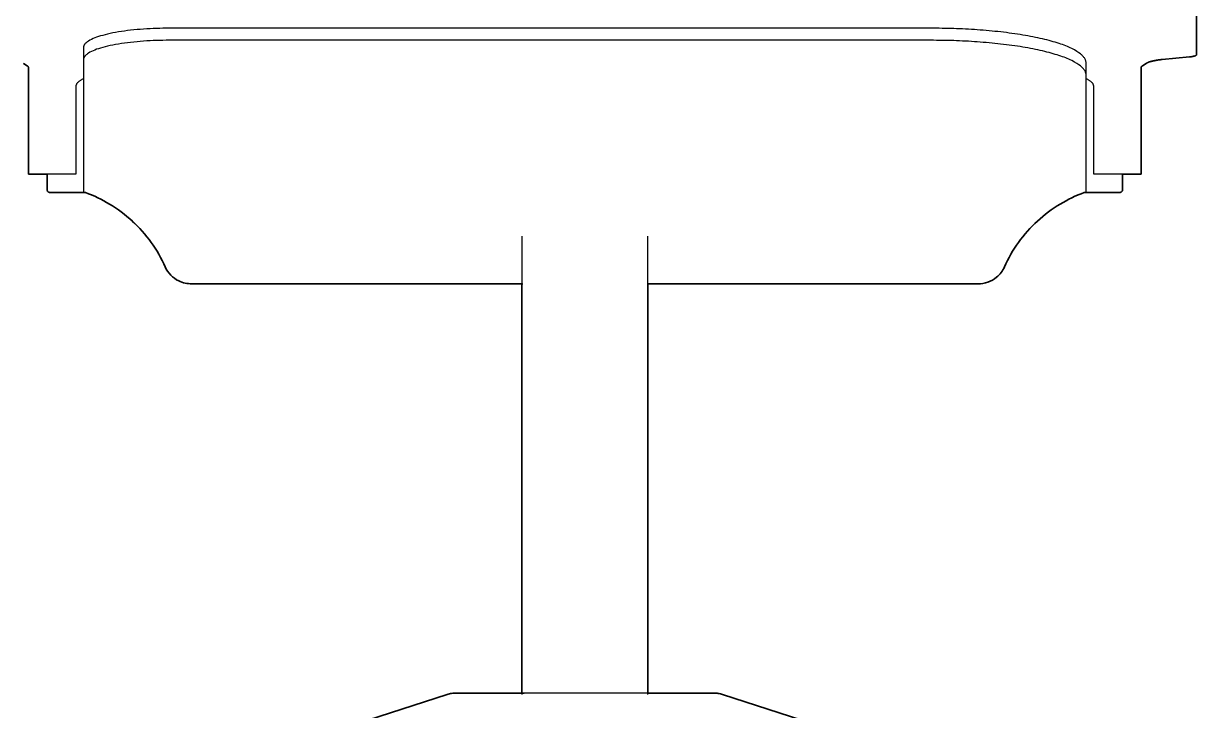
# Model space of a CAD drawing. Header units: millimetres. Extents: x 0 to 2114, y 0 to 2343.
# Drawn here: x 346.3 to 607.1, y 210.1 to 362.8 of the extents above; entities that cross this region are included whole.
import ezdxf

# ---------------------------------------------------------------- set-up
doc = ezdxf.new("R2010")
doc.units = ezdxf.units.MM
doc.layers.add('Blocks', color=7, linetype='Continuous')
doc.layers.add('Blocks$Inner', color=7, linetype='Continuous', lineweight=25, true_color=0x007f00)
doc.layers.add('Blocks$Outline', color=7, linetype='Continuous', lineweight=35, true_color=0xff3f3f)

# ---------------------------------------------------------------- blocks, each defined once
blk = doc.blocks.new('Mirra 2 Office Chair Back')
at = {"layer": 'Blocks$Inner'}
for p, q in [((605.57, 355.35), (599.47, 354.77)), ((347.12, 353.37), (346.31, 353.91)), ((595.93, 353.91), (595.12, 353.37)), ((457.13, 315.52), (457.13, 213.67)), ((485.11, 213.67), (485.11, 315.52)), ((485.11, 304.92), (558.52, 304.92))]:
    blk.add_line(p, q, dxfattribs=at)
for points in [[(607.12, 401.39), (607.12, 372.31), (607.12, 364.93), (607.12, 355.87)], [(548.02, 361.73), (471.12, 361.73), (378.72, 361.73)], [(359.67, 357.44), (359.67, 354.76), (359.67, 338.84)], [(548.02, 359.05), (471.12, 359.05), (378.72, 359.05)], [(357.97, 348.85), (357.97, 329.29), (347.46, 329.29), (347.46, 352.91)], [(582.58, 338.84), (582.58, 351.27), (582.58, 353.96)], [(594.78, 352.91), (594.78, 329.29), (584.27, 329.29), (584.27, 348.85)], [(360.08, 325.23), (353, 325.23), (352.2, 325.23), (352.17, 325.23), (352.15, 325.23), (352.12, 325.24), (352.1, 325.24), (352.07, 325.25), (352.05, 325.25), (352.02, 325.26), (352, 325.26), (351.97, 325.27), (351.95, 325.28), (351.93, 325.29), (351.9, 325.3), (351.88, 325.32), (351.86, 325.33), (351.84, 325.34), (351.82, 325.36), (351.8, 325.37), (351.78, 325.39), (351.76, 325.41), (351.74, 325.43), (351.73, 325.44), (351.71, 325.46), (351.69, 325.48), (351.68, 325.5), (351.66, 325.52), (351.65, 325.55), (351.64, 325.57), (351.63, 325.59), (351.62, 325.61), (351.61, 325.64), (351.6, 325.66), (351.59, 325.69), (351.58, 325.71), (351.58, 325.73), (351.57, 325.76), (351.57, 325.78), (351.57, 325.81), (351.56, 325.84), (351.56, 325.88), (351.56, 325.92), (351.56, 325.99), (351.56, 326.1), (351.56, 326.23), (351.56, 326.39), (351.56, 326.58), (351.56, 326.8), (351.56, 327.05), (351.56, 327.33), (351.56, 327.64), (351.56, 327.97), (351.56, 328.33), (351.56, 328.72), (351.56, 329.29)], [(582.17, 325.23), (589.25, 325.23), (590.05, 325.23), (590.08, 325.23), (590.1, 325.24), (590.13, 325.24), (590.16, 325.24), (590.18, 325.25), (590.2, 325.25), (590.23, 325.26), (590.25, 325.27), (590.28, 325.28), (590.3, 325.29), (590.32, 325.3), (590.35, 325.31), (590.37, 325.32), (590.39, 325.33), (590.41, 325.35), (590.43, 325.36), (590.45, 325.38), (590.47, 325.39), (590.49, 325.41), (590.51, 325.43), (590.52, 325.45), (590.54, 325.47), (590.56, 325.49), (590.57, 325.51), (590.59, 325.53), (590.6, 325.55), (590.61, 325.57), (590.62, 325.6), (590.63, 325.62), (590.64, 325.64), (590.65, 325.67), (590.66, 325.69), (590.66, 325.72), (590.67, 325.74), (590.67, 325.77), (590.68, 325.79), (590.68, 325.82), (590.68, 325.84), (590.68, 325.88), (590.68, 325.92), (590.68, 325.99), (590.68, 326.1), (590.68, 326.23), (590.68, 326.39), (590.68, 326.58), (590.68, 326.8), (590.68, 327.05), (590.68, 327.33), (590.68, 327.64), (590.68, 327.97), (590.68, 328.33), (590.68, 328.72), (590.68, 329.29)], [(383.72, 304.92), (457.33, 304.92)], [(407.77, 203.03), (440.52, 213.67), (440.76, 213.75), (441.01, 213.81), (441.26, 213.86), (441.51, 213.91), (441.76, 213.94), (442.01, 213.97), (442.27, 213.98), (442.48, 213.98), (442.51, 213.98), (442.58, 213.98), (442.69, 213.98), (442.85, 213.98), (443.05, 213.98), (443.3, 213.98), (443.6, 213.98), (443.94, 213.98), (444.32, 213.98), (444.74, 213.98), (445.21, 213.98), (445.72, 213.98), (446.27, 213.98), (446.86, 213.98), (447.49, 213.98), (448.15, 213.98), (448.85, 213.98), (449.59, 213.98), (450.36, 213.98), (451.17, 213.98), (452.01, 213.98), (452.88, 213.98), (453.77, 213.98), (454.7, 213.98), (455.65, 213.98), (456.63, 213.98), (457.62, 213.98)], [(499.76, 213.98), (499.74, 213.98), (499.67, 213.98), (499.56, 213.98), (499.4, 213.98), (499.19, 213.98), (498.94, 213.98), (498.65, 213.98), (498.31, 213.98), (497.93, 213.98), (497.5, 213.98), (497.03, 213.98), (496.53, 213.98), (495.98, 213.98), (495.39, 213.98), (494.76, 213.98), (494.09, 213.98), (493.39, 213.98), (492.65, 213.98), (491.88, 213.98), (491.08, 213.98), (490.24, 213.98), (489.37, 213.98), (488.47, 213.98), (487.55, 213.98), (486.6, 213.98), (485.62, 213.98), (484.62, 213.98), (483.6, 213.98), (482.56, 213.98), (481.5, 213.98), (480.42, 213.98), (479.33, 213.98), (478.23, 213.98), (477.12, 213.98), (475.99, 213.98), (474.86, 213.98), (473.72, 213.98), (472.58, 213.98), (471.43, 213.98), (471.12, 213.98), (469.98, 213.98), (468.83, 213.98), (467.69, 213.98), (466.56, 213.98), (465.43, 213.98), (464.32, 213.98), (463.21, 213.98), (462.11, 213.98), (461.03, 213.98), (459.97, 213.98), (458.92, 213.98), (457.9, 213.98), (456.89, 213.98), (455.91, 213.98), (454.95, 213.98), (454.02, 213.98), (453.11, 213.98), (452.24, 213.98), (451.39, 213.98), (450.58, 213.98), (449.8, 213.98), (449.05, 213.98), (448.34, 213.98), (447.66, 213.98), (447.02, 213.98), (446.42, 213.98), (445.86, 213.98), (445.34, 213.98), (444.87, 213.98), (444.43, 213.98), (444.04, 213.98), (443.69, 213.98), (443.38, 213.98), (443.12, 213.98), (442.9, 213.98), (442.73, 213.98), (442.6, 213.98), (442.52, 213.98), (442.49, 213.98)], [(485.35, 213.98), (486.34, 213.98), (487.29, 213.98), (488.23, 213.98), (489.13, 213.98), (490.01, 213.98), (490.85, 213.98), (491.67, 213.98), (492.45, 213.98), (493.2, 213.98), (493.91, 213.98), (494.58, 213.98), (495.22, 213.98), (495.82, 213.98), (496.38, 213.98), (496.9, 213.98), (497.38, 213.98), (497.82, 213.98), (498.21, 213.98), (498.56, 213.98), (498.87, 213.98), (499.13, 213.98), (499.35, 213.98), (499.52, 213.98), (499.64, 213.98), (499.73, 213.98), (499.76, 213.98), (500.02, 213.98), (500.27, 213.96), (500.52, 213.94), (500.77, 213.9), (501.02, 213.86), (501.27, 213.8), (501.52, 213.74), (501.72, 213.67), (534.47, 203.03)]]:
    blk.add_lwpolyline(points, dxfattribs=at)
for points, weights in [([(378.72, 361.73), (359.67, 361.73), (359.67, 357.44)], [1, 0.707106781187, 1]), ([(582.58, 353.96), (582.58, 361.73), (548.02, 361.73)], [1, 0.707106781187, 1]), ([(378.72, 359.05), (359.67, 359.05), (359.67, 354.76)], [1, 0.707106781187, 1]), ([(582.58, 351.27), (582.58, 359.05), (548.02, 359.05)], [1, 0.707106781187, 1]), ([(599.47, 354.77), (596.85, 354.52), (595.93, 353.91)], [0.886049381938, 0.814797873869, 0.899774170893]), ([(607.12, 355.87), (607.12, 355.49), (605.57, 355.35)], [1, 0.78456840852, 0.886049381938]), ([(347.46, 352.91), (347.46, 353.15), (347.12, 353.37)], [1, 0.935826573096, 0.899774170894]), ([(595.12, 353.37), (594.78, 353.15), (594.78, 352.91)], [0.899774170894, 0.935826573096, 1]), ([(359.6, 350.46), (357.97, 349.69), (357.97, 348.85)], [0.878406213585, 0.913882584698, 1]), ([(584.27, 348.85), (584.27, 349.69), (582.65, 350.46)], [1, 0.913882584698, 0.878406213585])]:
    blk.add_rational_spline(points, weights, degree=2, dxfattribs=at)
for points in [[(359.67, 338.84), (359.67, 338.25), (359.67, 337.04), (359.67, 335.75), (359.67, 335.08)], [(582.58, 335.08), (582.58, 335.75), (582.58, 337.04), (582.58, 338.25), (582.58, 338.84)], [(359.67, 335.08), (359.67, 333.5), (359.67, 330.31), (359.67, 327.04), (359.67, 325.38)], [(582.58, 325.38), (582.58, 327.04), (582.58, 330.31), (582.58, 333.5), (582.58, 335.08)], [(359.67, 325.38), (361.7, 324.65), (365.53, 322.85), (370.67, 319.02), (374.89, 314.25), (376.97, 310.62), (377.83, 308.68)], [(564.42, 308.68), (565.28, 310.62), (567.35, 314.25), (571.58, 319.02), (576.71, 322.85), (580.54, 324.65), (582.58, 325.38)]]:
    blk.add_open_spline(points, degree=3, dxfattribs=at)
for points, knots in [([(377.83, 308.68), (378.13, 308), (378.95, 306.79), (380.99, 305.31), (382.71, 304.92), (383.72, 304.92)], [213.162045, 213.162045, 213.162045, 213.162045, 213.462045, 213.762045, 214.162045, 214.162045, 214.162045, 214.162045]), ([(558.52, 304.92), (559.28, 304.92), (560.75, 305.17), (562.96, 306.4), (564.02, 307.78), (564.42, 308.68)], [0, 0, 0, 0, 0.3, 0.6, 1, 1, 1, 1])]:
    blk.add_open_spline(points, degree=3, knots=knots, dxfattribs=at)
at = {"layer": 'Blocks$Outline'}
for points in [[(607.12, 355.87), (607.12, 364.93)], [(599.47, 354.77), (605.57, 355.35)], [(346.31, 353.91), (347.12, 353.37)], [(347.46, 352.91), (347.46, 329.29)], [(594.78, 329.29), (594.78, 352.91)], [(595.12, 353.37), (595.93, 353.91)], [(347.46, 329.29), (351.56, 329.29)], [(351.56, 329.29), (351.56, 328.72)], [(351.56, 328.72), (351.56, 328.33)], [(590.68, 328.72), (590.68, 329.29)], [(590.68, 329.29), (594.78, 329.29)], [(590.68, 328.33), (590.68, 328.72)], [(351.56, 328.33), (351.56, 327.97)], [(351.56, 327.97), (351.56, 327.64)], [(351.56, 327.64), (351.56, 327.33)], [(351.56, 327.33), (351.56, 327.05)], [(351.56, 327.05), (351.56, 326.8)], [(351.56, 326.8), (351.56, 326.58)], [(351.56, 326.58), (351.56, 326.39)], [(351.56, 326.39), (351.56, 326.23)], [(351.56, 326.23), (351.56, 326.1)], [(351.56, 326.1), (351.56, 325.99)], [(590.68, 327.97), (590.68, 328.33)], [(590.68, 327.64), (590.68, 327.97)], [(590.68, 327.33), (590.68, 327.64)], [(590.68, 327.05), (590.68, 327.33)], [(590.68, 326.8), (590.68, 327.05)], [(590.68, 326.58), (590.68, 326.8)], [(590.68, 326.39), (590.68, 326.58)], [(590.68, 326.23), (590.68, 326.39)], [(590.68, 326.1), (590.68, 326.23)], [(590.68, 325.99), (590.68, 326.1)], [(351.56, 325.99), (351.56, 325.92)], [(351.56, 325.92), (351.56, 325.88)], [(351.56, 325.88), (351.56, 325.84)], [(351.56, 325.84), (351.57, 325.81)], [(351.57, 325.81), (351.57, 325.78)], [(351.57, 325.78), (351.57, 325.76)], [(351.57, 325.76), (351.58, 325.73)], [(351.58, 325.73), (351.58, 325.71)], [(351.58, 325.71), (351.59, 325.69)], [(351.59, 325.69), (351.6, 325.66)], [(351.6, 325.66), (351.61, 325.64)], [(351.61, 325.64), (351.62, 325.61)], [(351.62, 325.61), (351.63, 325.59)], [(351.63, 325.59), (351.64, 325.57)], [(351.64, 325.57), (351.65, 325.55)], [(351.65, 325.55), (351.66, 325.52)], [(351.66, 325.52), (351.68, 325.5)], [(351.68, 325.5), (351.69, 325.48)], [(351.69, 325.48), (351.71, 325.46)], [(351.71, 325.46), (351.73, 325.44)], [(351.73, 325.44), (351.74, 325.43)], [(351.74, 325.43), (351.76, 325.41)], [(351.76, 325.41), (351.78, 325.39)], [(351.78, 325.39), (351.8, 325.37)], [(351.8, 325.37), (351.82, 325.36)], [(351.82, 325.36), (351.84, 325.34)], [(351.84, 325.34), (351.86, 325.33)], [(351.86, 325.33), (351.88, 325.32)], [(351.88, 325.32), (351.9, 325.3)], [(351.9, 325.3), (351.93, 325.29)], [(351.93, 325.29), (351.95, 325.28)], [(351.95, 325.28), (351.97, 325.27)], [(351.97, 325.27), (352, 325.26)], [(352, 325.26), (352.02, 325.26)], [(352.02, 325.26), (352.05, 325.25)], [(352.05, 325.25), (352.07, 325.25)], [(352.07, 325.25), (352.1, 325.24)], [(352.1, 325.24), (352.12, 325.24)], [(352.12, 325.24), (352.15, 325.23)], [(352.15, 325.23), (352.17, 325.23)], [(352.17, 325.23), (352.2, 325.23)], [(352.2, 325.23), (353, 325.23)], [(353, 325.23), (360.08, 325.23)], [(582.17, 325.23), (589.25, 325.23)], [(589.25, 325.23), (590.05, 325.23)], [(590.05, 325.23), (590.08, 325.23)], [(590.08, 325.23), (590.1, 325.24)], [(590.1, 325.24), (590.13, 325.24)], [(590.13, 325.24), (590.16, 325.24)], [(590.16, 325.24), (590.18, 325.25)], [(590.18, 325.25), (590.2, 325.25)], [(590.2, 325.25), (590.23, 325.26)], [(590.23, 325.26), (590.25, 325.27)], [(590.25, 325.27), (590.28, 325.28)], [(590.28, 325.28), (590.3, 325.29)], [(590.3, 325.29), (590.32, 325.3)], [(590.32, 325.3), (590.35, 325.31)], [(590.35, 325.31), (590.37, 325.32)], [(590.37, 325.32), (590.39, 325.33)], [(590.39, 325.33), (590.41, 325.35)], [(590.41, 325.35), (590.43, 325.36)], [(590.43, 325.36), (590.45, 325.38)], [(590.45, 325.38), (590.47, 325.39)], [(590.47, 325.39), (590.49, 325.41)], [(590.49, 325.41), (590.51, 325.43)], [(590.51, 325.43), (590.52, 325.45)], [(590.52, 325.45), (590.54, 325.47)], [(590.54, 325.47), (590.56, 325.49)], [(590.56, 325.49), (590.57, 325.51)], [(590.57, 325.51), (590.59, 325.53)], [(590.59, 325.53), (590.6, 325.55)], [(590.6, 325.55), (590.61, 325.57)], [(590.61, 325.57), (590.62, 325.6)], [(590.62, 325.6), (590.63, 325.62)], [(590.63, 325.62), (590.64, 325.64)], [(590.64, 325.64), (590.65, 325.67)], [(590.65, 325.67), (590.66, 325.69)], [(590.66, 325.72), (590.67, 325.74)], [(590.66, 325.69), (590.66, 325.72)], [(590.67, 325.77), (590.68, 325.79)], [(590.67, 325.74), (590.67, 325.77)], [(590.68, 325.92), (590.68, 325.99)], [(590.68, 325.88), (590.68, 325.92)], [(590.68, 325.84), (590.68, 325.88)], [(590.68, 325.82), (590.68, 325.84)], [(590.68, 325.79), (590.68, 325.82)], [(383.72, 304.92), (457.13, 304.92)], [(457.13, 304.92), (457.13, 213.98)], [(485.11, 213.98), (485.11, 304.92)], [(485.11, 304.92), (558.52, 304.92)], [(441.51, 213.91), (441.26, 213.86)], [(441.76, 213.94), (441.51, 213.91)], [(442.01, 213.97), (441.76, 213.94)], [(442.27, 213.98), (442.01, 213.97)], [(442.48, 213.98), (442.27, 213.98)], [(442.51, 213.98), (442.48, 213.98)], [(442.58, 213.98), (442.51, 213.98)], [(442.69, 213.98), (442.58, 213.98)], [(442.85, 213.98), (442.69, 213.98)], [(443.05, 213.98), (442.85, 213.98)], [(443.3, 213.98), (443.05, 213.98)], [(443.6, 213.98), (443.3, 213.98)], [(443.94, 213.98), (443.6, 213.98)], [(444.32, 213.98), (443.94, 213.98)], [(444.74, 213.98), (444.32, 213.98)], [(445.21, 213.98), (444.74, 213.98)], [(445.72, 213.98), (445.21, 213.98)], [(446.27, 213.98), (445.72, 213.98)], [(446.86, 213.98), (446.27, 213.98)], [(447.49, 213.98), (446.86, 213.98)], [(448.15, 213.98), (447.49, 213.98)], [(448.85, 213.98), (448.15, 213.98)], [(449.59, 213.98), (448.85, 213.98)], [(450.36, 213.98), (449.59, 213.98)], [(451.17, 213.98), (450.36, 213.98)], [(452.01, 213.98), (451.17, 213.98)], [(452.88, 213.98), (452.01, 213.98)], [(453.77, 213.98), (452.88, 213.98)], [(454.7, 213.98), (453.77, 213.98)], [(455.65, 213.98), (454.7, 213.98)], [(456.63, 213.98), (455.65, 213.98)], [(457.13, 213.98), (456.63, 213.98)], [(485.35, 213.98), (485.11, 213.98)], [(486.34, 213.98), (485.35, 213.98)], [(487.29, 213.98), (486.34, 213.98)], [(488.23, 213.98), (487.29, 213.98)], [(489.13, 213.98), (488.23, 213.98)], [(490.01, 213.98), (489.13, 213.98)], [(490.85, 213.98), (490.01, 213.98)], [(491.67, 213.98), (490.85, 213.98)], [(492.45, 213.98), (491.67, 213.98)], [(493.2, 213.98), (492.45, 213.98)], [(493.91, 213.98), (493.2, 213.98)], [(494.58, 213.98), (493.91, 213.98)], [(495.22, 213.98), (494.58, 213.98)], [(495.82, 213.98), (495.22, 213.98)], [(496.38, 213.98), (495.82, 213.98)], [(496.9, 213.98), (496.38, 213.98)], [(497.38, 213.98), (496.9, 213.98)], [(497.82, 213.98), (497.38, 213.98)], [(498.21, 213.98), (497.82, 213.98)], [(498.56, 213.98), (498.21, 213.98)], [(498.87, 213.98), (498.56, 213.98)], [(499.13, 213.98), (498.87, 213.98)], [(499.35, 213.98), (499.13, 213.98)], [(499.52, 213.98), (499.35, 213.98)], [(499.64, 213.98), (499.52, 213.98)], [(499.73, 213.98), (499.64, 213.98)], [(499.76, 213.98), (499.73, 213.98)], [(500.02, 213.98), (499.76, 213.98)], [(500.27, 213.96), (500.02, 213.98)], [(500.52, 213.94), (500.27, 213.96)], [(500.77, 213.9), (500.52, 213.94)], [(501.02, 213.86), (500.77, 213.9)], [(440.52, 213.67), (407.77, 203.04)], [(440.76, 213.75), (440.52, 213.67)], [(441.01, 213.81), (440.76, 213.75)], [(441.26, 213.86), (441.01, 213.81)], [(501.27, 213.8), (501.02, 213.86)], [(501.52, 213.74), (501.27, 213.8)], [(501.72, 213.67), (501.52, 213.74)], [(534.47, 203.04), (501.72, 213.67)]]:
    blk.add_lwpolyline(points, dxfattribs=at)
for points, weights in [([(595.93, 353.91), (596.85, 354.52), (599.47, 354.77)], [0.899774170893, 0.814797873869, 0.886049381938]), ([(605.57, 355.35), (607.12, 355.49), (607.12, 355.87)], [0.886049381938, 0.78456840852, 1]), ([(347.12, 353.37), (347.46, 353.15), (347.46, 352.91)], [0.899774170894, 0.935826573096, 1]), ([(594.78, 352.91), (594.78, 353.15), (595.12, 353.37)], [1, 0.935826573096, 0.899774170894])]:
    blk.add_rational_spline(points, weights, degree=2, dxfattribs=at)
for points, knots in [([(360.08, 325.23), (361.96, 324.53), (365.65, 322.76), (370.67, 319.02), (374.89, 314.25), (376.97, 310.62), (377.83, 308.68)], [212.1788534, 212.1788534, 212.1788534, 212.1788534, 212.4120455, 212.6620455, 212.9120455, 213.1620455, 213.1620455, 213.1620455, 213.1620455]), ([(564.42, 308.68), (565.28, 310.62), (567.35, 314.25), (571.58, 319.02), (576.6, 322.76), (580.29, 324.53), (582.17, 325.23)], [1, 1, 1, 1, 1.25, 1.5, 1.75, 1.9831921, 1.9831921, 1.9831921, 1.9831921]), ([(377.83, 308.68), (378.13, 308), (378.95, 306.79), (380.99, 305.31), (382.71, 304.92), (383.72, 304.92)], [213.162045, 213.162045, 213.162045, 213.162045, 213.462045, 213.762045, 214.162045, 214.162045, 214.162045, 214.162045]), ([(558.52, 304.92), (559.28, 304.92), (560.75, 305.17), (562.96, 306.4), (564.02, 307.78), (564.42, 308.68)], [0, 0, 0, 0, 0.3, 0.6, 1, 1, 1, 1])]:
    blk.add_open_spline(points, degree=3, knots=knots, dxfattribs=at)

msp = doc.modelspace()

# ---------------------------------------------------------------- block references
at = {"layer": 'Blocks'}
msp.add_blockref('Mirra 2 Office Chair Back', (0, 0), dxfattribs=at)

doc.saveas('drawing.dxf')
